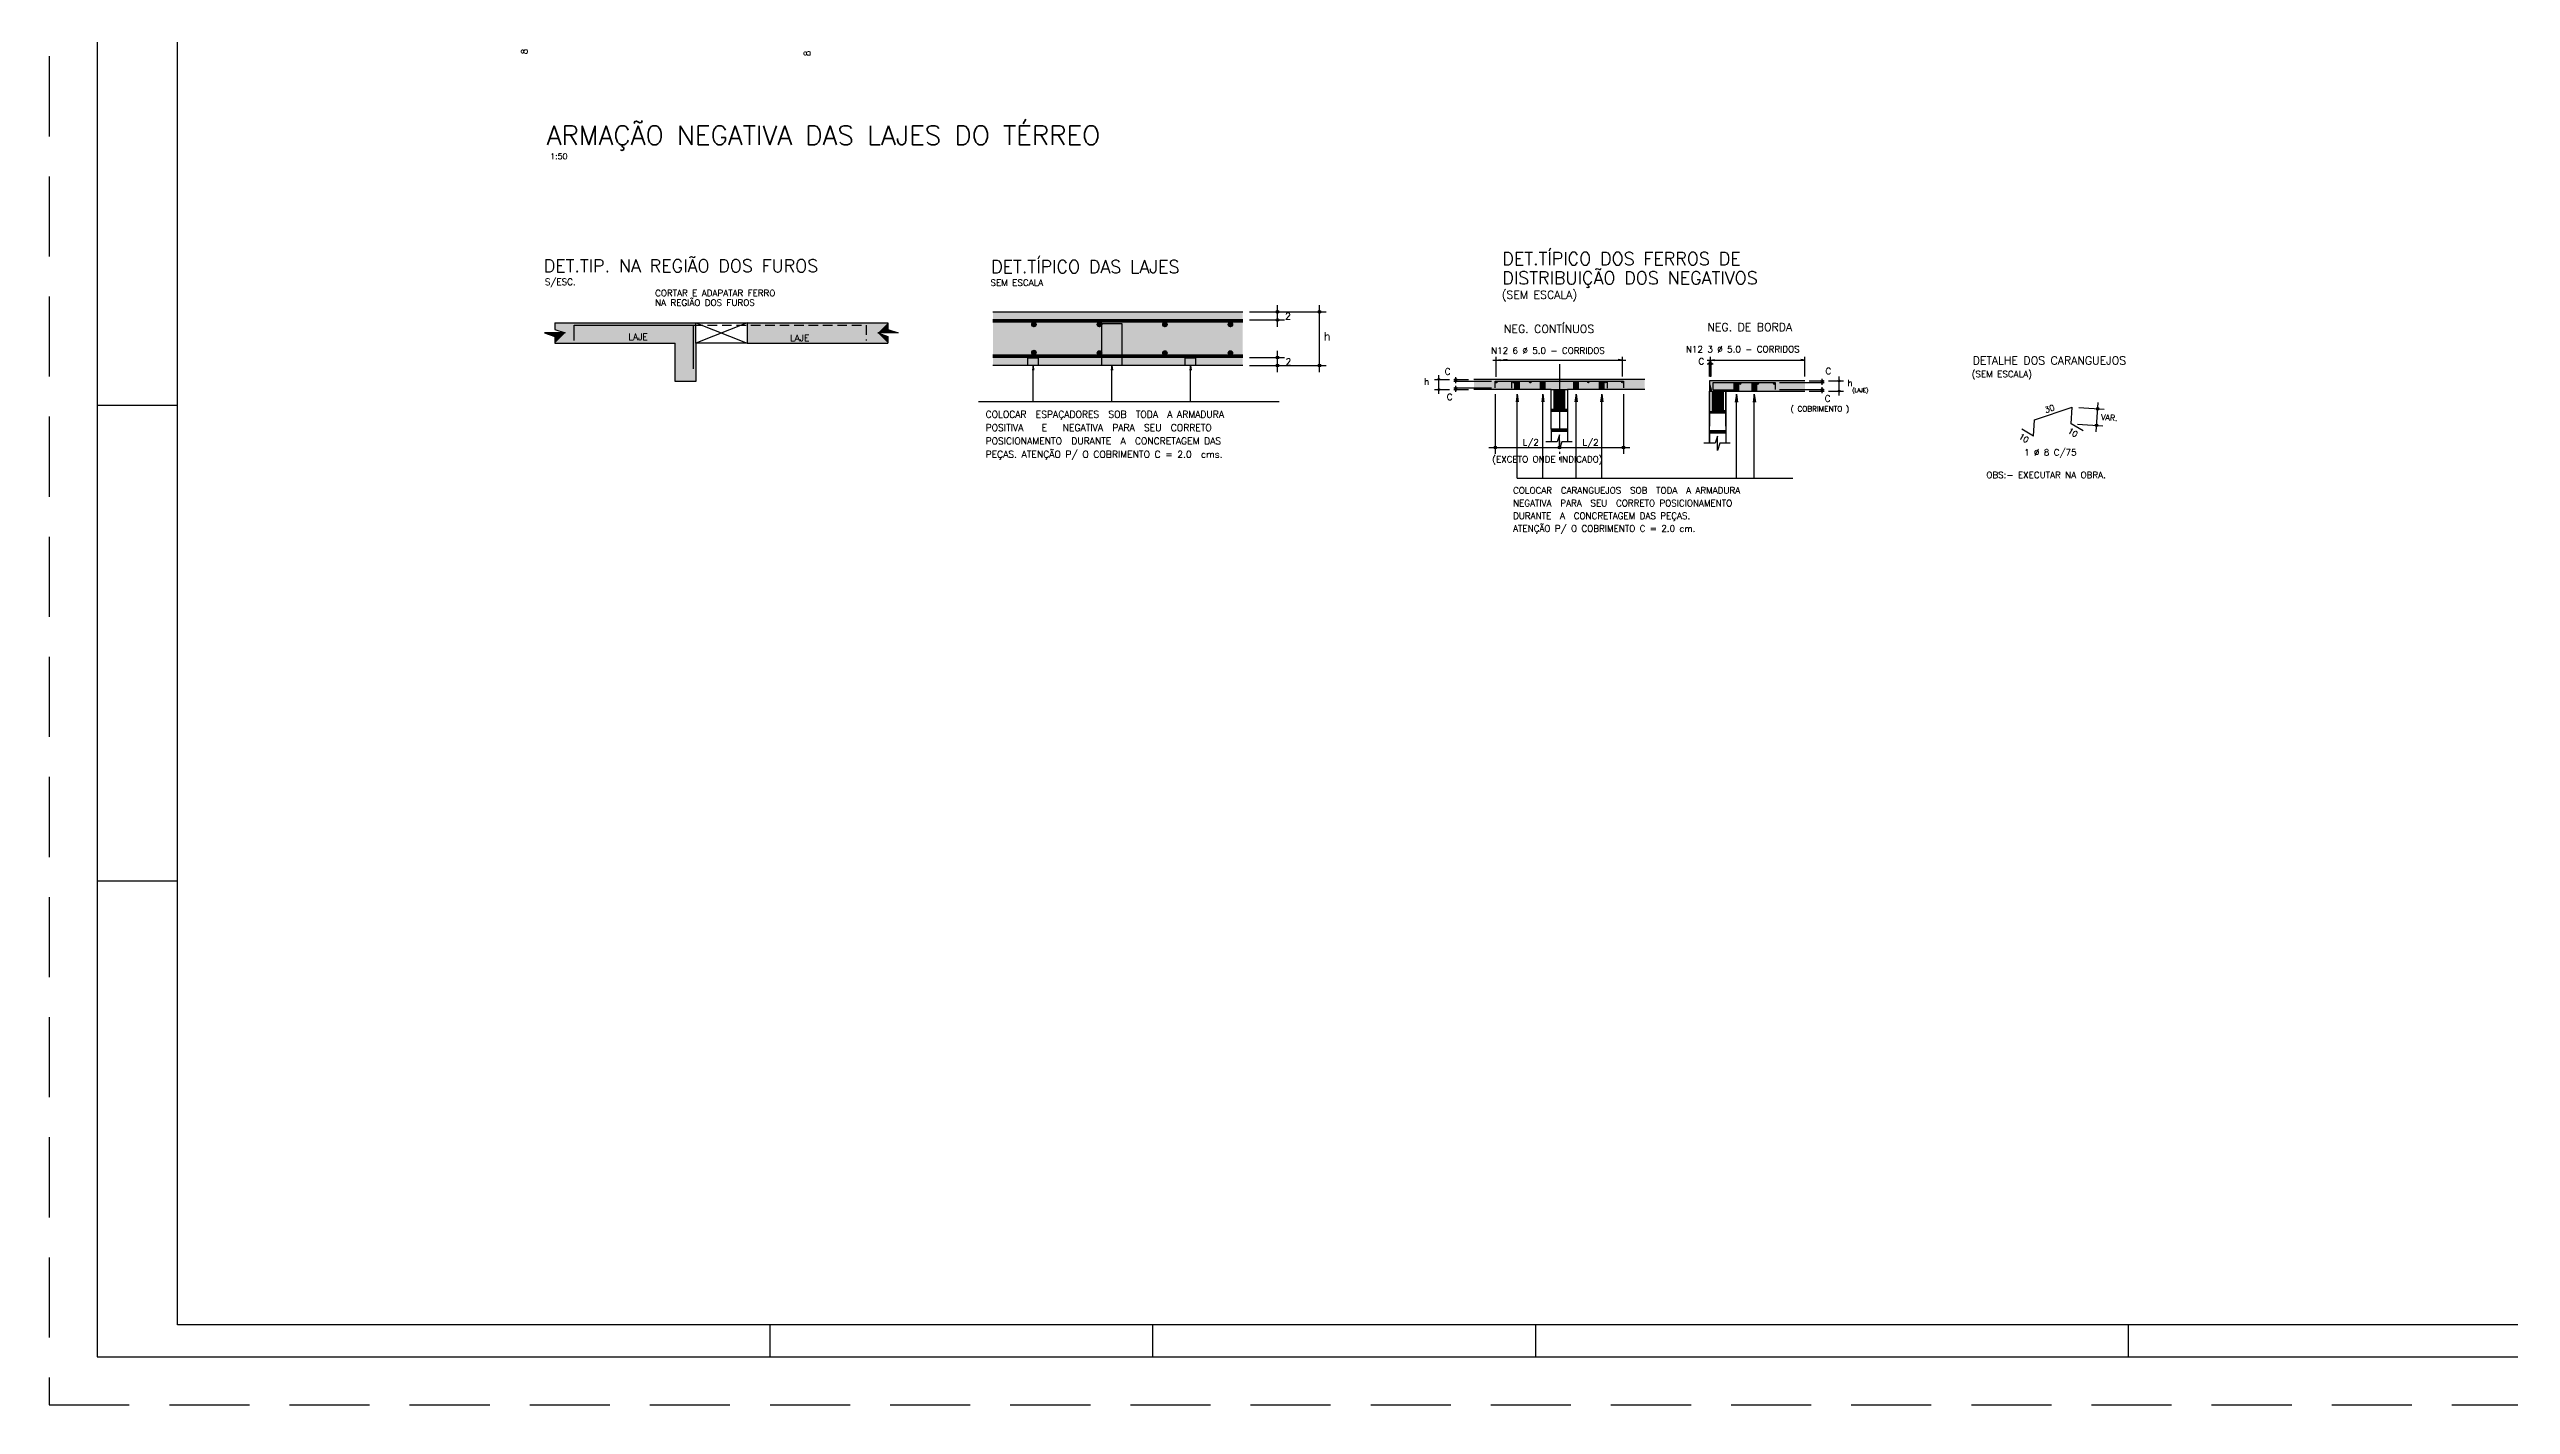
# Model space of a CAD drawing. Extents: x -1 to 121, y -1 to 86.
# Drawn here: x -1.3 to 75.5, y -1.3 to 41 of the extents above; entities that cross this region are included whole.
import ezdxf

# ---------------------------------------------------------------- set-up
doc = ezdxf.new("R2010")
doc.units = 0
doc.header["$MEASUREMENT"] = 0
for name, pattern in [('ESTILO_TQS_0001', [0.45, 0.3, -0.15]), ('ESTILO_TQS_0004', [3.3, 2, -0.4, 0.05, -0.4, 0.05, -0.4]), ('HIDDEN', [0.375, 0.25, -0.125])]:
    doc.linetypes.add(name, pattern=pattern)
doc.layers.get('0').update_dxf_attribs({"linetype": 'CONTINUOUS'})
doc.layers.get('Defpoints').update_dxf_attribs({"linetype": 'CONTINUOUS'})
for name, color, linetype in [('ARQ_FOLHA', 7, 'CONTINUOUS'), ('PENA_01', 1, 'CONTINUOUS'), ('PENA_02', 2, 'CONTINUOUS'), ('PENA_03', 3, 'CONTINUOUS'), ('PENA_04', 4, 'CONTINUOUS'), ('PENA_05', 5, 'CONTINUOUS'), ('PENA_06', 6, 'CONTINUOUS'), ('PENA_10', 253, 'CONTINUOUS')]:
    doc.layers.add(name, color=color, linetype=linetype)
doc.styles.get("Standard").update_dxf_attribs({"font": 'ROMANS.SHX'})

# ---------------------------------------------------------------- blocks, each defined once
blk = doc.blocks.new('FOLHA A0 - 1189 X 841')
at = {"layer": 'ARQ_FOLHA', "color": 1}
for p, q in [((-1164, 297), (-1189, 297)), ((-1164, 148.5), (-1189, 148.5)), ((-979, 0), (-979, 10)), ((-859.5, 0), (-859.5, 10)), ((-740, 0), (-740, 10)), ((-555, 0), (-555, 10))]:
    blk.add_line(p, q, dxfattribs=at)
for points in [[(-1189, 0), (0, 0), (0, 841), (-1189, 841)], [(-10, 10), (-1164, 10), (-1164, 831), (-10, 831)]]:
    blk.add_lwpolyline(points, close=True, dxfattribs=at)
at = {"layer": 'Defpoints', "color": 8, "linetype": 'HIDDEN', "ltscale": 100}
blk.add_lwpolyline([(-1204, -15), (15, -15), (15, 856), (-1204, 856)], close=True, dxfattribs=at)
blk = doc.blocks.new('*U27')
blk.add_blockref('FOLHA A0 - 1189 X 841', (0, 0))

msp = doc.modelspace()

# ---------------------------------------------------------------- linework, layer by layer
at = {"layer": 'PENA_01', "linetype": 'Continuous'}
for p, q in [((18.836, 32.484), (20.436, 31.844)), ((20.436, 32.484), (18.836, 31.844)), ((36.121, 32.824), (37.208, 32.824)), ((36.121, 32.568), (37.208, 32.568)), ((36.331, 32.824), (38.512, 32.824)), ((36.998, 32.358), (36.998, 33.034)), ((38.302, 30.934), (38.302, 33.034)), ((36.998, 30.934), (36.998, 31.609)), ((36.121, 31.399), (37.208, 31.399)), ((36.121, 31.144), (37.208, 31.144)), ((36.331, 31.144), (38.512, 31.144)), ((42.028, 30.262), (42.028, 30.849)), ((42.561, 30.595), (42.561, 30.782)), ((43.721, 31.318), (47.865, 31.318)), ((43.821, 30.796), (43.821, 31.418)), ((43.821, 31.318), (43.954, 31.335)), ((43.821, 31.318), (43.954, 31.3)), ((44.053, 31.318), (44.18, 31.318)), ((47.765, 31.318), (47.633, 31.335)), ((47.765, 31.318), (47.633, 31.3)), ((47.765, 30.8), (47.765, 31.418)), ((50.406, 31.318), (53.46, 31.318)), ((50.411, 31.2), (50.598, 31.2)), ((50.478, 30.8), (50.478, 31.267)), ((50.506, 30.796), (50.506, 31.418)), ((50.506, 31.318), (50.638, 31.335)), ((50.506, 31.318), (50.638, 31.3)), ((50.531, 30.8), (50.531, 31.267)), ((53.46, 31.318), (53.328, 31.335)), ((53.46, 31.318), (53.328, 31.3)), ((53.46, 30.8), (53.46, 31.418)), ((54.527, 30.214), (54.527, 30.8)), ((41.894, 30.715), (42.361, 30.715)), ((41.894, 30.395), (42.361, 30.395)), ((42.494, 30.715), (42.961, 30.715)), ((42.494, 30.662), (43.67, 30.662)), ((42.494, 30.449), (43.67, 30.449)), ((42.494, 30.395), (42.961, 30.395)), ((42.561, 30.329), (42.561, 30.515)), ((43.794, 30.249), (43.794, 28.385)), ((47.794, 30.249), (47.794, 28.385)), ((52.665, 30.614), (54.06, 30.614)), ((52.665, 30.4), (54.06, 30.4)), ((53.594, 30.667), (54.06, 30.667)), ((53.594, 30.347), (54.06, 30.347)), ((53.994, 30.547), (53.994, 30.734)), ((53.994, 30.28), (53.994, 30.467)), ((54.194, 30.667), (54.66, 30.667)), ((54.194, 30.347), (54.66, 30.347)), ((62.55, 29.08), (62.61, 29.991)), ((61.971, 29.318), (62.762, 29.266)), ((62.004, 29.831), (62.796, 29.779)), ((43.594, 28.585), (45.994, 28.585)), ((45.594, 28.585), (47.994, 28.585)), ((45.794, 28.448), (45.794, 28.385)), ((45.794, 28.448), (45.794, 28.385)), ((44.474, 27.631), (53.081, 27.631))]:
    msp.add_line(p, q, dxfattribs=at)
at = {"layer": 'PENA_01', "linetype": 'ESTILO_TQS_0004'}
msp.add_line((45.794, 31.19), (45.794, 27.881), dxfattribs=at)
at = {"layer": 'PENA_01', "linetype": 'Continuous'}
for points in [[(29.364, 30.027), (29.364, 31.144), (29.382, 31.005), (29.364, 31.144), (29.345, 31.005)], [(31.821, 30.027), (31.821, 31.144), (31.839, 31.005), (31.821, 31.144), (31.802, 31.005)], [(34.278, 30.027), (34.278, 31.144), (34.296, 31.005), (34.278, 31.144), (34.259, 31.005)], [(44.474, 27.631), (44.474, 30.256), (44.506, 30.008), (44.474, 30.256), (44.441, 30.008)], [(45.274, 27.631), (45.274, 30.256), (45.306, 30.008), (45.274, 30.256), (45.241, 30.008)], [(46.314, 27.631), (46.314, 30.256), (46.346, 30.008), (46.314, 30.256), (46.281, 30.008)], [(47.114, 27.631), (47.114, 30.256), (47.146, 30.008), (47.114, 30.256), (47.081, 30.008)], [(51.318, 27.631), (51.318, 30.247), (51.351, 29.999), (51.318, 30.247), (51.285, 29.999)], [(51.879, 27.631), (51.879, 30.247), (51.912, 29.999), (51.879, 30.247), (51.846, 29.999)]]:
    msp.add_lwpolyline(points, dxfattribs=at)
for centre, radius in [((42.028, 30.715), 0.0267), ((42.561, 30.715), 0.0267), ((50.478, 31.2), 0.0267), ((50.478, 31.2), 0.0133), ((50.531, 31.2), 0.0267), ((50.531, 31.2), 0.0133), ((42.028, 30.395), 0.0267), ((42.028, 30.715), 0.0133), ((42.028, 30.395), 0.0133), ((42.561, 30.662), 0.0267), ((42.561, 30.449), 0.0267), ((42.561, 30.395), 0.0267), ((42.561, 30.715), 0.0133), ((42.561, 30.662), 0.0133), ((42.561, 30.449), 0.0133), ((42.561, 30.395), 0.0133), ((53.994, 30.667), 0.0267), ((53.994, 30.614), 0.0267), ((53.994, 30.4), 0.0267), ((53.994, 30.347), 0.0267), ((53.994, 30.667), 0.0133), ((53.994, 30.614), 0.0133), ((53.994, 30.4), 0.0133), ((53.994, 30.347), 0.0133), ((54.527, 30.667), 0.0267), ((54.527, 30.347), 0.0267), ((54.527, 30.667), 0.0133), ((54.527, 30.347), 0.0133)]:
    msp.add_circle(centre, radius, dxfattribs=at)
at = {"layer": 'PENA_02', "linetype": 'Continuous'}
for centre, radius in [((36.998, 32.824), 0.042), ((36.998, 32.568), 0.042), ((36.998, 32.824), 0.021), ((36.998, 32.568), 0.021), ((38.302, 32.824), 0.042), ((38.302, 32.824), 0.021), ((36.998, 31.399), 0.042), ((36.998, 31.144), 0.042), ((36.998, 31.399), 0.021), ((36.998, 31.144), 0.021), ((38.302, 31.144), 0.042), ((38.302, 31.144), 0.021), ((62.563, 29.279), 0.04), ((62.563, 29.279), 0.02), ((62.596, 29.792), 0.04), ((62.596, 29.792), 0.02), ((43.794, 28.585), 0.04), ((43.794, 28.585), 0.02), ((45.794, 28.585), 0.04), ((45.794, 28.585), 0.04), ((45.794, 28.585), 0.02), ((45.794, 28.585), 0.02), ((47.794, 28.585), 0.04), ((47.794, 28.585), 0.02)]:
    msp.add_circle(centre, radius, dxfattribs=at)
at = {"layer": 'PENA_03', "linetype": 'Continuous'}
for p, q in [((14.436, 32.484), (18.836, 32.484)), ((18.836, 31.844), (18.836, 32.484)), ((18.836, 32.484), (20.436, 32.484)), ((20.436, 32.484), (24.836, 32.484)), ((20.436, 32.484), (20.436, 31.844)), ((28.111, 32.824), (35.911, 32.824)), ((35.911, 32.568), (28.111, 32.568)), ((35.911, 32.554), (28.111, 32.554)), ((35.911, 32.54), (28.111, 32.54)), ((35.911, 32.526), (28.111, 32.526)), ((35.911, 32.512), (28.111, 32.512)), ((35.911, 32.498), (28.111, 32.498)), ((29.322, 32.417), (29.402, 32.497)), ((29.333, 32.389), (29.43, 32.486)), ((29.335, 32.47), (29.349, 32.484)), ((29.353, 32.369), (29.45, 32.466)), ((29.382, 32.359), (29.46, 32.437)), ((31.366, 32.417), (31.446, 32.497)), ((31.378, 32.389), (31.475, 32.486)), ((31.379, 32.47), (31.394, 32.484)), ((31.398, 32.369), (31.494, 32.466)), ((31.427, 32.359), (31.505, 32.437)), ((33.411, 32.417), (33.491, 32.497)), ((33.422, 32.389), (33.519, 32.486)), ((33.424, 32.47), (33.439, 32.484)), ((33.442, 32.369), (33.539, 32.466)), ((33.472, 32.359), (33.55, 32.437)), ((35.456, 32.417), (35.536, 32.497)), ((35.467, 32.389), (35.564, 32.486)), ((35.469, 32.47), (35.483, 32.484)), ((35.487, 32.369), (35.584, 32.466)), ((35.516, 32.359), (35.594, 32.437)), ((14.436, 31.844), (18.196, 31.844)), ((18.196, 30.644), (18.196, 31.844)), ((20.436, 31.844), (18.836, 31.844)), ((18.836, 31.844), (18.836, 30.644)), ((20.436, 31.844), (24.836, 31.844)), ((29.322, 31.54), (29.402, 31.62)), ((29.333, 31.512), (29.43, 31.609)), ((29.335, 31.593), (29.349, 31.607)), ((29.353, 31.492), (29.45, 31.589)), ((29.382, 31.482), (29.46, 31.56)), ((31.366, 31.526), (31.446, 31.606)), ((31.378, 31.497), (31.475, 31.595)), ((31.379, 31.578), (31.394, 31.593)), ((31.398, 31.478), (31.494, 31.574)), ((31.427, 31.467), (31.505, 31.545)), ((33.411, 31.526), (33.491, 31.606)), ((33.422, 31.497), (33.519, 31.595)), ((33.424, 31.578), (33.439, 31.593)), ((33.442, 31.478), (33.539, 31.574)), ((33.472, 31.467), (33.55, 31.545)), ((35.456, 31.526), (35.536, 31.606)), ((35.467, 31.497), (35.564, 31.595)), ((35.469, 31.578), (35.483, 31.593)), ((35.487, 31.478), (35.584, 31.574)), ((35.516, 31.467), (35.594, 31.545)), ((35.911, 31.469), (28.111, 31.469)), ((35.911, 31.455), (28.111, 31.455)), ((35.911, 31.441), (28.111, 31.441)), ((35.911, 31.427), (28.111, 31.427)), ((35.911, 31.413), (28.111, 31.413)), ((35.911, 31.399), (28.111, 31.399)), ((35.911, 31.144), (28.111, 31.144)), ((18.836, 30.644), (18.196, 30.644)), ((27.659, 30.027), (37.051, 30.027)), ((45.54, 30.395), (43.12, 30.395)), ((48.46, 30.715), (43.127, 30.715)), ((44.407, 30.395), (44.407, 30.662)), ((44.54, 30.662), (44.54, 30.395)), ((45.207, 30.395), (45.207, 30.662)), ((45.34, 30.662), (45.34, 30.395)), ((45.54, 29.155), (45.54, 30.395)), ((48.46, 30.395), (46.047, 30.395)), ((46.047, 30.395), (46.047, 29.155)), ((46.244, 30.662), (46.422, 30.662)), ((46.422, 30.395), (46.244, 30.395)), ((46.247, 30.395), (46.247, 30.662)), ((46.38, 30.662), (46.38, 30.395)), ((47.047, 30.395), (47.047, 30.662)), ((47.246, 30.395), (47.095, 30.395)), ((47.18, 30.662), (47.18, 30.395)), ((53.46, 30.667), (50.478, 30.667)), ((50.478, 30.667), (50.478, 29.249)), ((50.478, 28.717), (50.478, 30.347)), ((50.985, 29.249), (50.985, 30.347)), ((50.985, 30.347), (53.46, 30.347)), ((50.985, 30.347), (50.985, 29.107)), ((51.251, 30.347), (51.251, 30.614)), ((51.385, 30.614), (51.385, 30.347)), ((51.788, 30.614), (51.946, 30.614)), ((51.946, 30.347), (51.788, 30.347)), ((51.812, 30.347), (51.812, 30.614)), ((51.946, 30.614), (51.946, 30.347)), ((45.54, 29.717), (46.047, 29.717)), ((50.478, 29.668), (50.985, 29.668)), ((46.047, 29.155), (45.54, 29.155)), ((45.54, 29.155), (45.54, 28.766)), ((45.54, 29.097), (46.047, 29.097)), ((45.794, 28.648), (45.794, 28.648)), ((45.794, 28.648), (45.794, 28.648)), ((46.047, 29.155), (46.047, 28.76)), ((50.985, 29.107), (50.478, 29.107)), ((50.478, 29.107), (50.478, 28.717)), ((50.478, 29.048), (50.985, 29.048)), ((50.985, 29.107), (50.985, 28.712))]:
    msp.add_line(p, q, dxfattribs=at)
for points in [[(14.436, 32.484), (14.436, 32.27), (14.756, 32.164), (14.116, 32.164), (14.436, 32.057), (14.436, 31.844)], [(24.836, 32.484), (24.836, 32.27), (25.156, 32.164), (24.516, 32.164), (24.836, 32.057), (24.836, 31.844)], [(31.51, 32.458), (32.131, 32.458), (32.131, 31.144), (31.51, 31.144), (31.51, 32.458)], [(29.203, 31.384), (29.524, 31.384), (29.524, 31.144), (29.203, 31.144), (29.203, 31.384)], [(34.117, 31.384), (34.438, 31.384), (34.438, 31.144), (34.117, 31.144), (34.117, 31.384)], [(45.54, 29.775), (45.54, 30.395), (46.047, 30.395), (46.047, 29.775), (45.54, 29.775)], [(45.63, 29.775), (45.63, 30.395)], [(45.95, 30.395), (45.95, 29.775)], [(50.478, 29.727), (50.478, 30.347), (50.985, 30.347), (50.985, 29.727), (50.568, 29.727)], [(50.568, 29.727), (50.568, 30.347)], [(50.908, 30.347), (50.908, 29.727)], [(46.191, 28.766), (45.867, 28.766), (45.794, 28.546), (45.794, 28.986), (45.72, 28.766), (45.369, 28.766)], [(51.129, 28.718), (50.805, 28.718), (50.732, 28.498), (50.732, 28.938), (50.658, 28.718), (50.306, 28.718)]]:
    msp.add_lwpolyline(points, dxfattribs=at)
for centre, radius in [((29.391, 32.428), 0.07), ((31.436, 32.428), 0.07), ((33.48, 32.428), 0.07), ((35.525, 32.428), 0.07), ((29.391, 31.551), 0.07), ((31.436, 31.537), 0.07), ((33.48, 31.537), 0.07), ((35.525, 31.537), 0.07), ((43.821, 30.63), 0.0267), ((44.355, 30.63), 0.0267), ((44.888, 30.63), 0.0267), ((46.699, 30.633), 0.0267), ((47.232, 30.633), 0.0267), ((47.765, 30.633), 0.0267), ((51.427, 30.585), 0.0267), ((51.983, 30.585), 0.0267), ((52.503, 30.585), 0.0267)]:
    msp.add_circle(centre, radius, dxfattribs=at)
for points in [[(43.848, 30.63), (43.808, 30.653), (43.796, 30.639)], [(43.848, 30.63), (43.796, 30.639), (43.796, 30.621)], [(43.848, 30.63), (43.796, 30.621), (43.808, 30.607)], [(43.848, 30.63), (43.826, 30.656), (43.808, 30.653)], [(43.848, 30.63), (43.808, 30.607), (43.826, 30.603)], [(43.848, 30.63), (43.842, 30.647), (43.826, 30.656)], [(43.848, 30.63), (43.826, 30.603), (43.842, 30.613)], [(43.848, 30.63), (43.842, 30.613), (43.848, 30.63)], [(44.381, 30.63), (44.341, 30.653), (44.33, 30.639)], [(44.381, 30.63), (44.33, 30.639), (44.33, 30.621)], [(44.381, 30.63), (44.33, 30.621), (44.341, 30.607)], [(44.381, 30.63), (44.359, 30.656), (44.341, 30.653)], [(44.381, 30.63), (44.341, 30.607), (44.359, 30.603)], [(44.381, 30.63), (44.375, 30.647), (44.359, 30.656)], [(44.381, 30.63), (44.359, 30.603), (44.375, 30.613)], [(44.381, 30.63), (44.375, 30.613), (44.381, 30.63)], [(44.915, 30.63), (44.875, 30.653), (44.863, 30.639)], [(44.915, 30.63), (44.863, 30.639), (44.863, 30.621)], [(44.915, 30.63), (44.863, 30.621), (44.875, 30.607)], [(44.915, 30.63), (44.893, 30.656), (44.875, 30.653)], [(44.915, 30.63), (44.875, 30.607), (44.893, 30.603)], [(44.915, 30.63), (44.909, 30.647), (44.893, 30.656)], [(44.915, 30.63), (44.893, 30.603), (44.909, 30.613)], [(44.915, 30.63), (44.909, 30.613), (44.915, 30.63)], [(46.725, 30.633), (46.685, 30.656), (46.673, 30.642)], [(46.725, 30.633), (46.673, 30.642), (46.673, 30.624)], [(46.725, 30.633), (46.673, 30.624), (46.685, 30.61)], [(46.725, 30.633), (46.703, 30.659), (46.685, 30.656)], [(46.725, 30.633), (46.685, 30.61), (46.703, 30.607)], [(46.725, 30.633), (46.719, 30.65), (46.703, 30.659)], [(46.725, 30.633), (46.703, 30.607), (46.719, 30.616)], [(46.725, 30.633), (46.719, 30.616), (46.725, 30.633)], [(47.259, 30.633), (47.219, 30.656), (47.207, 30.642)], [(47.259, 30.633), (47.207, 30.642), (47.207, 30.624)], [(47.259, 30.633), (47.207, 30.624), (47.219, 30.61)], [(47.259, 30.633), (47.236, 30.659), (47.219, 30.656)], [(47.259, 30.633), (47.219, 30.61), (47.236, 30.607)], [(47.259, 30.633), (47.252, 30.65), (47.236, 30.659)], [(47.259, 30.633), (47.236, 30.607), (47.252, 30.616)], [(47.259, 30.633), (47.252, 30.616), (47.259, 30.633)], [(47.792, 30.633), (47.752, 30.656), (47.74, 30.642)], [(47.792, 30.633), (47.74, 30.642), (47.74, 30.624)], [(47.792, 30.633), (47.74, 30.624), (47.752, 30.61)], [(47.792, 30.633), (47.77, 30.659), (47.752, 30.656)], [(47.792, 30.633), (47.752, 30.61), (47.77, 30.607)], [(47.792, 30.633), (47.786, 30.65), (47.77, 30.659)], [(47.792, 30.633), (47.77, 30.607), (47.786, 30.616)], [(47.792, 30.633), (47.786, 30.616), (47.792, 30.633)], [(51.454, 30.585), (51.414, 30.608), (51.402, 30.594)], [(51.454, 30.585), (51.402, 30.594), (51.402, 30.576)], [(51.454, 30.585), (51.402, 30.576), (51.414, 30.562)], [(51.454, 30.585), (51.432, 30.611), (51.414, 30.608)], [(51.454, 30.585), (51.414, 30.562), (51.432, 30.559)], [(51.454, 30.585), (51.447, 30.602), (51.432, 30.611)], [(51.454, 30.585), (51.432, 30.559), (51.447, 30.568)], [(51.454, 30.585), (51.447, 30.568), (51.454, 30.585)], [(52.01, 30.585), (51.97, 30.608), (51.958, 30.594)], [(52.01, 30.585), (51.958, 30.594), (51.958, 30.576)], [(52.01, 30.585), (51.958, 30.576), (51.97, 30.562)], [(52.01, 30.585), (51.988, 30.611), (51.97, 30.608)], [(52.01, 30.585), (51.97, 30.562), (51.988, 30.559)], [(52.01, 30.585), (52.004, 30.602), (51.988, 30.611)], [(52.01, 30.585), (51.988, 30.559), (52.004, 30.568)], [(52.01, 30.585), (52.004, 30.568), (52.01, 30.585)], [(52.529, 30.585), (52.489, 30.608), (52.477, 30.594)], [(52.529, 30.585), (52.477, 30.594), (52.477, 30.576)], [(52.529, 30.585), (52.477, 30.576), (52.489, 30.562)], [(52.529, 30.585), (52.507, 30.611), (52.489, 30.608)], [(52.529, 30.585), (52.489, 30.562), (52.507, 30.559)], [(52.529, 30.585), (52.523, 30.602), (52.507, 30.611)], [(52.529, 30.585), (52.507, 30.559), (52.523, 30.568)], [(52.529, 30.585), (52.523, 30.568), (52.529, 30.585)]]:
    msp.add_solid(points, dxfattribs=at)
at = {"layer": 'PENA_04', "linetype": 'Continuous'}
msp.add_line((52.531, 30.4), (52.531, 30.4), dxfattribs=at)
at = {"layer": 'PENA_05', "linetype": 'Continuous'}
for p, q in [((44.3, 30.662), (44.3, 30.442)), ((47.282, 30.662), (47.282, 30.442)), ((50.591, 30.614), (52.531, 30.614)), ((50.591, 30.386), (50.591, 30.614)), ((50.591, 30.386), (51.391, 30.386)), ((52.531, 30.614), (52.531, 30.4)), ((60.595, 28.936), (60.629, 29.449)), ((60.629, 29.449), (61.805, 29.844)), ((61.771, 29.331), (61.805, 29.844)), ((62.141, 29.104), (61.771, 29.331)), ((60.595, 28.936), (60.226, 29.163))]:
    msp.add_line(p, q, dxfattribs=at)
for points in [[(15.036, 31.924), (15.036, 32.404), (18.756, 32.404), (18.756, 31.044)], [(43.794, 30.449), (43.794, 30.662), (47.794, 30.662), (47.794, 30.449)]]:
    msp.add_lwpolyline(points, dxfattribs=at)
at = {"layer": 'PENA_06', "linetype": 'ESTILO_TQS_0001'}
msp.add_lwpolyline([(18.756, 32.404), (24.156, 32.404), (24.156, 31.924)], dxfattribs=at)
at = {"layer": 'PENA_10', "linetype": 'Continuous'}
for points in [[(14.756, 32.164), (14.436, 32.27), (18.836, 32.484)], [(18.836, 32.484), (14.436, 32.27), (14.436, 32.484)], [(14.756, 32.164), (18.836, 32.484), (18.196, 31.844)], [(18.196, 30.644), (18.196, 31.844), (18.836, 32.484)], [(18.196, 30.644), (18.836, 32.484), (18.836, 30.644)], [(24.516, 32.164), (24.836, 32.484), (20.436, 32.484)], [(24.516, 32.164), (20.436, 32.484), (24.836, 31.844)], [(24.836, 31.844), (20.436, 32.484), (20.436, 31.844)], [(24.516, 32.164), (24.836, 32.27), (24.836, 32.484)], [(35.911, 31.144), (28.111, 31.144), (28.111, 32.824)], [(35.911, 31.144), (28.111, 32.824), (35.911, 32.824)], [(35.911, 31.144), (35.911, 32.824), (35.911, 31.144)], [(14.756, 32.164), (14.436, 32.057), (14.116, 32.164)], [(14.756, 32.164), (18.196, 31.844), (14.436, 31.844)], [(14.756, 32.164), (14.436, 31.844), (14.436, 32.057)], [(24.516, 32.164), (25.156, 32.164), (24.836, 32.27)], [(24.516, 32.164), (24.836, 31.844), (24.836, 32.057)], [(43.127, 30.715), (43.127, 30.395), (45.63, 30.395)], [(43.127, 30.715), (45.63, 30.395), (48.46, 30.715)], [(44.407, 30.395), (44.54, 30.395), (44.54, 30.662)], [(44.407, 30.395), (44.54, 30.662), (44.407, 30.662)], [(44.407, 30.395), (44.407, 30.662), (44.407, 30.395)], [(45.207, 30.395), (45.34, 30.395), (45.34, 30.662)], [(45.207, 30.395), (45.34, 30.662), (45.207, 30.662)], [(45.207, 30.395), (45.207, 30.662), (45.207, 30.395)], [(45.63, 30.395), (45.95, 30.395), (48.46, 30.715)], [(45.63, 29.775), (45.95, 29.775), (45.63, 30.395)], [(45.95, 29.775), (45.95, 30.395), (45.63, 30.395)], [(45.95, 30.395), (48.46, 30.395), (48.46, 30.715)], [(46.247, 30.395), (46.38, 30.395), (46.38, 30.662)], [(46.247, 30.395), (46.38, 30.662), (46.247, 30.662)], [(46.247, 30.395), (46.247, 30.662), (46.247, 30.395)], [(47.047, 30.395), (47.18, 30.395), (47.18, 30.662)], [(47.047, 30.395), (47.18, 30.662), (47.047, 30.662)], [(47.047, 30.395), (47.047, 30.662), (47.047, 30.395)], [(50.478, 30.667), (50.478, 30.347), (50.568, 30.347)], [(50.478, 30.667), (50.568, 30.347), (53.46, 30.667)], [(50.568, 30.347), (50.908, 30.347), (53.46, 30.667)], [(50.568, 29.727), (50.908, 29.727), (50.568, 30.347)], [(50.908, 29.727), (50.908, 30.347), (50.568, 30.347)], [(50.908, 30.347), (53.46, 30.347), (53.46, 30.667)], [(51.251, 30.347), (51.385, 30.347), (51.385, 30.614)], [(51.251, 30.347), (51.385, 30.614), (51.251, 30.614)], [(51.251, 30.347), (51.251, 30.614), (51.251, 30.347)], [(51.812, 30.347), (51.946, 30.347), (51.946, 30.614)], [(51.812, 30.347), (51.946, 30.614), (51.812, 30.614)], [(51.812, 30.347), (51.812, 30.614), (51.812, 30.347)], [(45.54, 29.775), (46.047, 29.775), (46.047, 29.717)], [(45.54, 29.775), (46.047, 29.717), (45.54, 29.717)], [(45.54, 29.775), (45.54, 29.717), (45.54, 29.775)], [(50.478, 29.727), (50.985, 29.727), (50.985, 29.668)], [(50.478, 29.727), (50.985, 29.668), (50.478, 29.668)], [(50.478, 29.727), (50.478, 29.668), (50.478, 29.727)], [(45.54, 29.155), (46.047, 29.155), (46.047, 29.097)], [(45.54, 29.155), (46.047, 29.097), (45.54, 29.097)], [(45.54, 29.155), (45.54, 29.097), (45.54, 29.155)], [(50.478, 29.107), (50.985, 29.107), (50.985, 29.048)], [(50.478, 29.107), (50.985, 29.048), (50.478, 29.048)], [(50.478, 29.107), (50.478, 29.048), (50.478, 29.107)]]:
    msp.add_solid(points, dxfattribs=at)

# ---------------------------------------------------------------- block references
at = {"xscale": 0.09999999999999938, "yscale": 0.09999999999999938, "zscale": 0.09999999999999938}
msp.add_blockref('*U27', (119.054, 0.201), dxfattribs=at)

# ---------------------------------------------------------------- texts
at = {"layer": 'PENA_01', "linetype": 'Continuous'}
for s, height, p in [('h', 0.2, (41.57, 30.548)), ('C', 0.2, (42.214, 30.86)), ('C', 0.2, (50.135, 31.177)), ('C', 0.2, (54.099, 30.873)), ('C', 0.2, (42.279, 30.065)), ('C', 0.2, (54.075, 30.016)), ('h', 0.2, (54.785, 30.5)), ('(LAJE)', 0.12, (54.936, 30.315)), ('( COBRIMENTO )', 0.16667, (53.011, 29.71)), ('1 %%c 8 C/75', 0.2, (60.3, 28.334))]:
    msp.add_text(s, height=height, dxfattribs=at).set_placement(p)
for s, rotation, p in [('30', 18.558, (60.977, 29.662)), ('VAR.', 356.248, (62.696, 29.447)), ('10', 328.465, (60.111, 28.879)), ('10', 328.465, (61.642, 29.059))]:
    msp.add_text(s, height=0.18, rotation=rotation, dxfattribs=at).set_placement(p)
at = {"layer": 'PENA_02', "linetype": 'Continuous'}
for s, p in [('CORTAR E ADAPATAR FERRO', (17.566, 33.309)), ('NA REGIÃO DOS FUROS', (17.566, 33.009)), ('LAJE', (16.736, 31.941)), ('LAJE', (21.777, 31.905))]:
    msp.add_text(s, height=0.2, dxfattribs=at).set_placement(p)
at = {"layer": 'PENA_03', "linetype": 'Continuous'}
for p in [(13.586, 40.861), (22.411, 40.805)]:
    msp.add_text('8', height=0.2, rotation=90, dxfattribs=at).set_placement(p)
for s, height, p in [('1:50', 0.18, (14.292, 37.589)), ('S/ESC.', 0.2, (14.126, 33.658)), ('SEM ESCALA', 0.2, (28.036, 33.633)), ('(SEM ESCALA)', 0.25, (43.992, 33.232)), ('2', 0.21, (37.232, 32.584)), ('N12 6 %%c 5.0 - CORRIDOS', 0.2, (43.662, 31.513)), ('N12 3 %%c 5.0 - CORRIDOS', 0.2, (49.744, 31.555)), ('2', 0.21, (37.246, 31.159)), ('N12 %%c 5 C=COR', 0.01, (44.048, 31.325)), ('(SEM ESCALA)', 0.2, (58.662, 30.779)), ('COLOCAR  ESPAÇADORES  SOB  TODA  A ARMADURA', 0.21, (27.882, 29.518)), ('POSITIVA   E   NEGATIVA  PARA  SEU  CORRETO', 0.21, (27.882, 29.102)), ('POSICIONAMENTO  DURANTE  A  CONCRETAGEM DAS', 0.21, (27.882, 28.686)), ('PEÇAS. ATENÇÃO P/ O COBRIMENTO C = 2.0  cms.', 0.21, (27.882, 28.27)), ('L/2', 0.2, (44.645, 28.645)), ('L/2', 0.2, (46.514, 28.645)), ('(EXCETO ONDE INDICADO)', 0.2, (43.696, 28.12)), ('OBS:- EXECUTAR NA OBRA.', 0.2, (59.122, 27.629)), ('COLOCAR  CARANGUEJOS  SOB  TODA  A ARMADURA', 0.2, (44.348, 27.147)), ('NEGATIVA  PARA  SEU  CORRETO POSICIONAMENTO', 0.2, (44.348, 26.75)), ('ATENÇÃO P/ O COBRIMENTO C = 2.0 cm.', 0.2, (44.348, 25.958)), ('DURANTE  A  CONCRETAGEM DAS PEÇAS.', 0.2, (44.348, 26.354))]:
    msp.add_text(s, height=height, dxfattribs=at).set_placement(p)
at = {"layer": 'PENA_04', "linetype": 'Continuous'}
msp.add_text('h', height=0.263, dxfattribs=at).set_placement((38.439, 31.927))
at = {"layer": 'PENA_05', "linetype": 'Continuous'}
for s, height, p in [('ARMAÇÃO NEGATIVA DAS LAJES DO TÉRREO', 0.6, (14.182, 38.034)), ('DET.TÍPICO DOS FERROS DE ', 0.4, (44.012, 34.282)), ('DET.TIP. NA REGIÃO DOS FUROS', 0.4, (14.088, 34.058)), ('DET.TÍPICO DAS LAJES', 0.4, (28.055, 34.033)), ('DISTRIBUIÇÃO DOS NEGATIVOS', 0.4, (44.012, 33.682)), ('NEG. CONTÍNUOS', 0.25, (44.063, 32.165)), ('NEG. DE BORDA', 0.25, (50.412, 32.221)), ('DETALHE DOS CARANGUEJOS', 0.25, (58.695, 31.179))]:
    msp.add_text(s, height=height, dxfattribs=at).set_placement(p)

doc.saveas('drawing.dxf')
